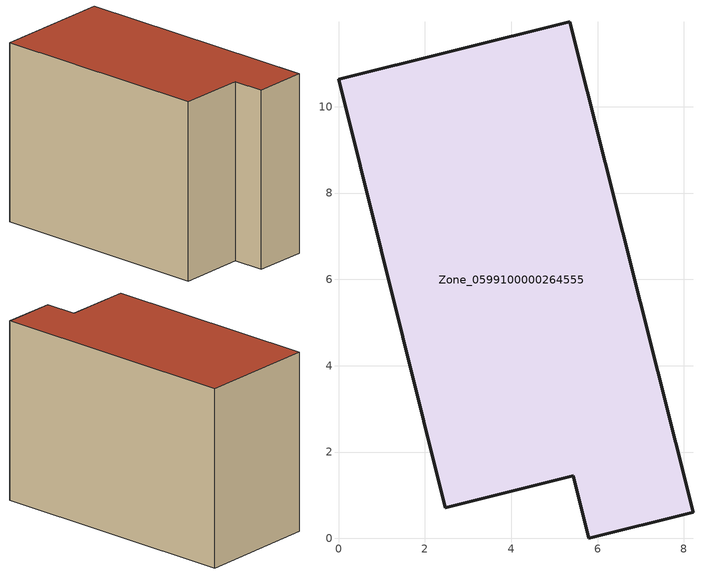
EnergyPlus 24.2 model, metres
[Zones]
Zone_0599100000264555
 floor ground (C_G): 5.44,1.45 2.47,0.71 0,10.63 5.36,11.97 8.21,0.6 5.8,0 z0
 wall outside (C_F): 5.36,11.97 0,10.63 2.47,0.71 5.44,1.45 5.8,0 8.21,0.6 5.36,11.97 z0:8.34
 roof outside (C_R): 5.8,0 8.21,0.6 5.36,11.97 0,10.63 2.47,0.71 5.44,1.45 z8.34
[BUILDING]
Pand.0599100000264555: North Axis=0; Terrain=City; Loads Convergence Tolerance Value=0.04; Temperature Convergence Tolerance Value=0.4; Solar Distribution=FullExterior; Maximum Number of Warmup Days=25; Minimum Number of Warmup Days=1
[Site:Location]
Rotterdam.The.Hague.AP_ZH_NLD Design_Conditions: Latitude=51.96; Longitude=4.45; Time Zone=1; Elevation=-4.5
[SITE:GROUNDTEMPERATURE:BUILDINGSURFACE]
18, 18, 18, 18, 18, 18, 18, 18, 18, 18, 18, 18
[MATERIAL] Thermal Absorptance=0.9; Solar Absorptance=0.7; Visible Absorptance=0.7
Name | Roughness | Thickness | Conductivity | Density | Specific Heat
G.TI.1975-1991 | MediumSmooth | 0.15 | 0.288461 | 540 | 1210
F.TI.1975-1991 | Rough | 0.3 | 0.230769 | 1920 | 840
R.TI.1975-1991 | MediumRough | 0.2 | 0.153846 | 1500 | 1000
[CONSTRUCTION]
C_G: G.TI.1975-1991
C_F: F.TI.1975-1991
C_R: R.TI.1975-1991
[ZONE]
Zone_0599100000264555: Type=1; Multiplier=1; Ceiling Height=Autocalculate; Volume=Autocalculate; Floor Area=autocalculate; Part of Total Floor Area=Yes
[ZONEINFILTRATION:DESIGNFLOWRATE]
Infil_Zone_0599100000264555: Zone or ZoneList or Space or SpaceList=Zone_0599100000264555; Schedule=AlwaysOn; Design Flow Rate Calculation Method=Flow/Area; Flow Rate per Floor Area=0.003; Constant Term Coefficient=1; Temperature Term Coefficient=0; Velocity Term Coefficient=0; Velocity Squared Term Coefficient=0
[HVACTEMPLATE:ZONE:IDEALLOADSAIRSYSTEM]
Zone_0599100000264555: Maximum Heating Supply Air Temperature=50; Minimum Cooling Supply Air Temperature=13; Maximum Heating Supply Air Humidity Ratio=0.0156; Minimum Cooling Supply Air Humidity Ratio=0.0077; Heating Limit=NoLimit; Cooling Limit=NoLimit; Dehumidification Control Type=ConstantSensibleHeatRatio; Cooling Sensible Heat Ratio=0.7; Dehumidification Setpoint=60; Humidification Control Type=None; Humidification Setpoint=30; Outdoor Air Method=None; Outdoor Air Flow Rate per Person=0.00944; Outdoor Air Flow Rate per Zone Floor Area=0; Outdoor Air Flow Rate per Zone=0; Demand Controlled Ventilation Type=None; Outdoor Air Economizer Type=NoEconomizer; Heat Recovery Type=None; Sensible Heat Recovery Effectiveness=0.7; Latent Heat Recovery Effectiveness=0.65
[ZONECONTROL:THERMOSTAT]
ThermostatControl_Zone_0599100000264555: Zone or ZoneList=Zone_0599100000264555; Control Type Schedule=DualSetpointControlType; Control 1=Thermostat_Zone_0599100000264555; Temperature Difference Between Cutout And Setpoint=0
[THERMOSTATSETPOINT:DUALSETPOINT]
Thermostat_Zone_0599100000264555: Heating Setpoint Temperature Schedule=HeatingSetpoint_Zone_0599100000264555; Cooling Setpoint Temperature Schedule=CoolingSetpoint_Zone_0599100000264555
[SCHEDULE:COMPACT]
HeatingSetpoint_Zone_0599100000264555: Through: 12/31, For: AllDays, Until: 24:00, 21
CoolingSetpoint_Zone_0599100000264555: Through: 12/31, For: AllDays, Until: 24:00, 24
DualSetpointControlType: Through: 12/31, For: AllDays, Until: 24:00, 4
AlwaysOn: Through: 12/31, For: AllDays, Until: 24:00, 1
